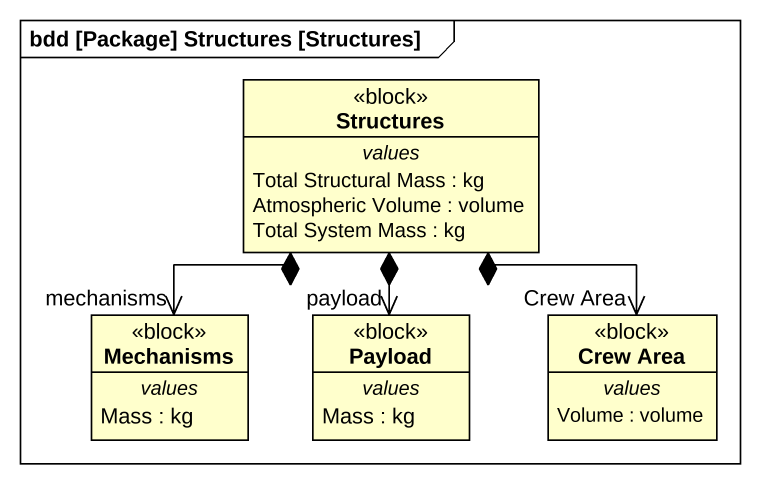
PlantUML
@startuml
mainframe bdd [Package] Structures [Structures]
hide circle
hide empty members
class Structures <<block>> {
  -- values --
  Total Structural Mass : kg
  Atmospheric Volume : volume
  Total System Mass : kg
}
class Mechanisms <<block>> {
  -- values --
  Mass : kg
}
class Payload <<block>> {
  -- values --
  Mass : kg
}
class "Crew Area" as Crew_Area <<block>> {
  -- values --
  Volume : volume
}
Structures *--> "mechanisms" Mechanisms
Structures *--> "payload" Payload
Structures *--> "Crew Area" Crew_Area
@enduml
